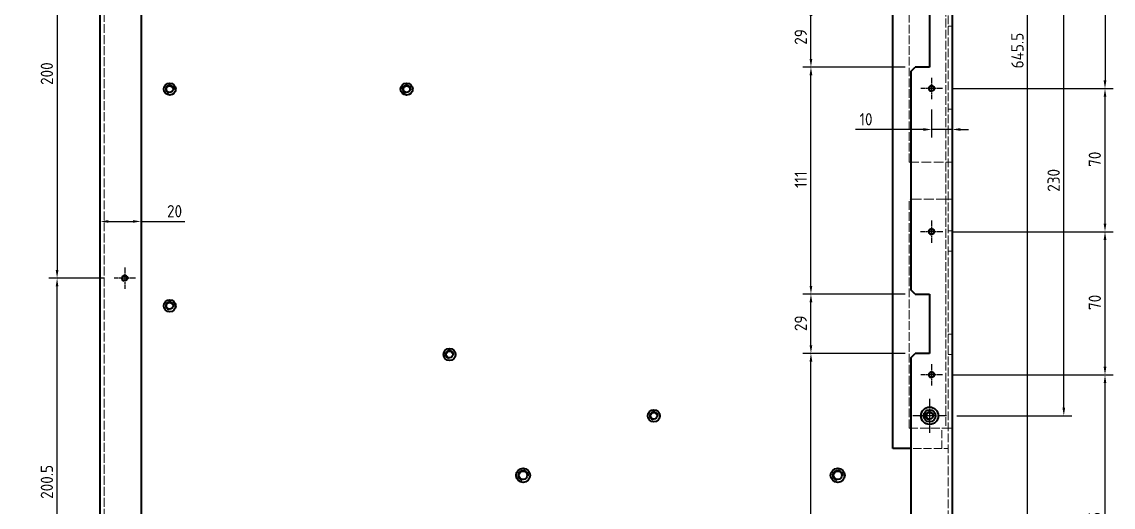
# Model space of a CAD drawing. Header units: millimetres. Extents: x 0 to 2378, y 0 to 1682.
# Drawn here: x 297 to 831, y 592 to 830 of the extents above; entities that cross this region are included whole.
import ezdxf

# ---------------------------------------------------------------- set-up
doc = ezdxf.new("R2010")
doc.units = ezdxf.units.MM
doc.header["$LTSCALE"] = 2
doc.linetypes.add('CHAIN', pattern=[0.3543, 0.2362, -0.0295, 0.0591, -0.0295])
doc.linetypes.add('DASHED', pattern=[0.2067, 0.1654, -0.0413])
for name, color, linetype, lineweight in [('가려진 것(ISO)', 2, 'DASHED', 18), ('가시적인 것(ISO)', 3, 'Continuous', 40), ('가시적인 좁은 것(ISO)', 3, 'Continuous', 35), ('중심 표식(ISO)', 1, 'Continuous', 25), ('치수(ISO)', 2, 'Continuous', 25)]:
    doc.layers.add(name, color=color, linetype=linetype, lineweight=lineweight)
doc.styles.add('치수 텍스트_PSTEK_POSCO', font='isocp.shx')
doc.dimstyles.new('치수_PSTEK_POSCO', dxfattribs={"dimscale": 2, "dimtxt": 3, "dimasz": 2, "dimexe": 2, "dimexo": 2.5, "dimgap": 1, "dimtad": 1, "dimrnd": 1e-08, "dimdsep": 46, "dimtxsty": '치수 텍스트_PSTEK_POSCO', "dimcen": 0.09, "dimdle": 10, "dimclrd": 7, "dimclre": 7, "dimclrt": 2, "dimadec": 1, "dimazin": 2, "dimtfac": 1, "dimtmove": 0, "dimatfit": 3, "dimfxl": 0, "dimtolj": 1, "dimlwd": -1, "dimlwe": -1, "dimarcsym": 0})

# ---------------------------------------------------------------- blocks, each defined once
blk = doc.blocks.new('*D27')
at = {"layer": 'Defpoints', "color": 0}
for p in [(314.43, 704.19), (342.33, 704.19), (347.56, 503.69)]:
    blk.add_point(p, dxfattribs=at)
at = {"layer": '치수(ISO)', "color": 7}
for p, q in [((337.33, 704.19), (310.43, 704.19)), ((314.43, 507.69), (314.43, 700.19)), ((342.56, 503.69), (310.43, 503.69))]:
    blk.add_line(p, q, dxfattribs=at)
for points in [[(313.76, 700.19), (315.09, 700.19), (314.43, 704.19)], [(313.76, 507.69), (315.09, 507.69), (314.43, 503.69)]]:
    blk.add_solid(points, dxfattribs=at)
at = {"layer": '치수(ISO)', "color": 2, "insert": (309.42, 596.34), "char_height": 6, "attachment_point": 4, "rotation": 90, "style": '치수 텍스트_PSTEK_POSCO'}
blk.add_mtext('\\A1;200.5', dxfattribs=at)
blk = doc.blocks.new('*D37')
at = {"layer": 'Defpoints', "color": 0}
for p in [(748.06, 726.94), (827.42, 726.94), (747.79, 656.94)]:
    blk.add_point(p, dxfattribs=at)
at = {"layer": '치수(ISO)', "color": 7}
for p, q in [((753.06, 726.94), (831.42, 726.94)), ((827.42, 660.94), (827.42, 722.94)), ((752.79, 656.94), (831.42, 656.94))]:
    blk.add_line(p, q, dxfattribs=at)
for points in [[(826.75, 722.94), (828.08, 722.94), (827.42, 726.94)], [(826.75, 660.94), (828.08, 660.94), (827.42, 656.94)]]:
    blk.add_solid(points, dxfattribs=at)
at = {"layer": '치수(ISO)', "color": 2, "insert": (822.42, 688.66), "char_height": 6, "attachment_point": 4, "rotation": 90, "style": '치수 텍스트_PSTEK_POSCO'}
blk.add_mtext('\\A1;70', dxfattribs=at)
blk = doc.blocks.new('*D38')
at = {"layer": 'Defpoints', "color": 0}
for p in [(747.79, 656.94), (827.42, 656.94), (745.79, 503.69)]:
    blk.add_point(p, dxfattribs=at)
at = {"layer": '치수(ISO)', "color": 7}
for p, q in [((752.79, 656.94), (831.42, 656.94)), ((827.42, 507.69), (827.42, 652.94)), ((750.79, 503.69), (831.42, 503.69))]:
    blk.add_line(p, q, dxfattribs=at)
for points in [[(826.75, 652.94), (828.08, 652.94), (827.42, 656.94)], [(826.75, 507.69), (828.08, 507.69), (827.42, 503.69)]]:
    blk.add_solid(points, dxfattribs=at)
at = {"layer": '치수(ISO)', "color": 2, "insert": (822.42, 570.29), "char_height": 6, "attachment_point": 4, "rotation": 90, "style": '치수 텍스트_PSTEK_POSCO'}
blk.add_mtext('\\A1;153.25', dxfattribs=at)
blk = doc.blocks.new('*D40')
at = {"layer": 'Defpoints', "color": 0}
for p in [(355.56, 731.97), (335.56, 701.78), (355.56, 703.2)]:
    blk.add_point(p, dxfattribs=at)
at = {"layer": '치수(ISO)', "color": 7}
for p, q in [((339.56, 731.97), (351.56, 731.97)), ((355.56, 731.97), (377.02, 731.97))]:
    blk.add_line(p, q, dxfattribs=at)
for points in [[(339.56, 732.64), (339.56, 731.31), (335.56, 731.97)], [(351.56, 732.64), (351.56, 731.31), (355.56, 731.97)]]:
    blk.add_solid(points, dxfattribs=at)
at = {"layer": '치수(ISO)', "color": 2, "insert": (368.26, 736.98), "char_height": 6, "attachment_point": 4, "style": '치수 텍스트_PSTEK_POSCO'}
blk.add_mtext('\\A1;20', dxfattribs=at)
blk = doc.blocks.new('*D41')
at = {"layer": 'Defpoints', "color": 0}
for p in [(752.56, 930.42), (742.56, 791.71), (752.56, 776.94)]:
    blk.add_point(p, dxfattribs=at)
at = {"layer": '치수(ISO)', "color": 7}
for p, q in [((742.56, 786.71), (742.56, 772.94)), ((738.56, 776.94), (705.23, 776.94)), ((752.56, 776.94), (742.56, 776.94)), ((756.56, 776.94), (760.56, 776.94))]:
    blk.add_line(p, q, dxfattribs=at)
for points in [[(738.56, 777.6), (738.56, 776.27), (742.56, 776.94)], [(756.56, 777.6), (756.56, 776.27), (752.56, 776.94)]]:
    blk.add_solid(points, dxfattribs=at)
at = {"layer": '치수(ISO)', "color": 2, "insert": (707.23, 781.94), "char_height": 6, "attachment_point": 4, "style": '치수 텍스트_PSTEK_POSCO'}
blk.add_mtext('\\A1;10', dxfattribs=at)
blk = doc.blocks.new('*D59')
at = {"layer": 'Defpoints', "color": 0}
for p in [(338.98, 1138.94), (257.9, 469.44), (338.98, 469.44)]:
    blk.add_point(p, dxfattribs=at)
at = {"layer": '치수(ISO)', "color": 7}
for p, q in [((333.98, 1138.94), (253.9, 1138.94)), ((257.9, 1134.94), (257.9, 473.44)), ((333.98, 469.44), (253.9, 469.44))]:
    blk.add_line(p, q, dxfattribs=at)
for points in [[(257.24, 1134.94), (258.57, 1134.94), (257.9, 1138.94)], [(257.24, 473.44), (258.57, 473.44), (257.9, 469.44)]]:
    blk.add_solid(points, dxfattribs=at)
at = {"layer": '치수(ISO)', "color": 2, "insert": (252.9, 795.47), "char_height": 6, "attachment_point": 4, "rotation": 90, "style": '치수 텍스트_PSTEK_POSCO'}
blk.add_mtext('\\A1;669.5', dxfattribs=at)
blk = doc.blocks.new('*D102')
at = {"layer": 'Defpoints', "color": 0}
for p in [(747.79, 796.94), (827.42, 796.94), (748.06, 726.94)]:
    blk.add_point(p, dxfattribs=at)
at = {"layer": '치수(ISO)', "color": 7}
for p, q in [((752.79, 796.94), (831.42, 796.94)), ((827.42, 730.94), (827.42, 792.94)), ((753.06, 726.94), (831.42, 726.94))]:
    blk.add_line(p, q, dxfattribs=at)
for points in [[(826.75, 792.94), (828.08, 792.94), (827.42, 796.94)], [(826.75, 730.94), (828.08, 730.94), (827.42, 726.94)]]:
    blk.add_solid(points, dxfattribs=at)
at = {"layer": '치수(ISO)', "color": 2, "insert": (822.42, 758.64), "char_height": 6, "attachment_point": 4, "rotation": 90, "style": '치수 텍스트_PSTEK_POSCO'}
blk.add_mtext('\\A1;70', dxfattribs=at)
blk = doc.blocks.new('*D106')
at = {"layer": 'Defpoints', "color": 0}
for p in [(749.81, 866.94), (807.26, 866.94), (749.81, 636.94)]:
    blk.add_point(p, dxfattribs=at)
at = {"layer": '치수(ISO)', "color": 7}
for p, q in [((754.81, 866.94), (811.26, 866.94)), ((807.26, 640.94), (807.26, 862.94)), ((754.81, 636.94), (811.26, 636.94))]:
    blk.add_line(p, q, dxfattribs=at)
for points in [[(806.59, 862.94), (807.93, 862.94), (807.26, 866.94)], [(806.59, 640.94), (807.93, 640.94), (807.26, 636.94)]]:
    blk.add_solid(points, dxfattribs=at)
at = {"layer": '치수(ISO)', "color": 2, "insert": (802.26, 746.48), "char_height": 6, "attachment_point": 4, "rotation": 90, "style": '치수 텍스트_PSTEK_POSCO'}
blk.add_mtext('\\A1;230', dxfattribs=at)
blk = doc.blocks.new('*D107')
at = {"layer": 'Defpoints', "color": 0}
for p in [(683.47, 667.44), (734.56, 667.44), (749.15, 469.44)]:
    blk.add_point(p, dxfattribs=at)
at = {"layer": '치수(ISO)', "color": 7}
for p, q in [((729.56, 667.44), (679.47, 667.44)), ((683.47, 473.44), (683.47, 663.44))]:
    blk.add_line(p, q, dxfattribs=at)
for points in [[(682.8, 663.44), (684.14, 663.44), (683.47, 667.44)], [(682.8, 473.44), (684.14, 473.44), (683.47, 469.44)]]:
    blk.add_solid(points, dxfattribs=at)
at = {"layer": '치수(ISO)', "color": 2, "insert": (678.47, 563.63), "char_height": 6, "attachment_point": 4, "rotation": 90, "style": '치수 텍스트_PSTEK_POSCO'}
blk.add_mtext('\\A1;198', dxfattribs=at)
blk = doc.blocks.new('*D112')
at = {"layer": 'Defpoints', "color": 0}
for p in [(683.47, 696.44), (734.56, 696.44), (734.56, 667.44)]:
    blk.add_point(p, dxfattribs=at)
at = {"layer": '치수(ISO)', "color": 7}
for p, q in [((729.56, 696.44), (679.47, 696.44)), ((683.47, 671.44), (683.47, 692.44)), ((729.56, 667.44), (679.47, 667.44))]:
    blk.add_line(p, q, dxfattribs=at)
for points in [[(682.8, 692.44), (684.14, 692.44), (683.47, 696.44)], [(682.8, 671.44), (684.14, 671.44), (683.47, 667.44)]]:
    blk.add_solid(points, dxfattribs=at)
at = {"layer": '치수(ISO)', "color": 2, "insert": (678.47, 678.35), "char_height": 6, "attachment_point": 4, "rotation": 90, "style": '치수 텍스트_PSTEK_POSCO'}
blk.add_mtext('\\A1;29', dxfattribs=at)
blk = doc.blocks.new('*D113')
at = {"layer": 'Defpoints', "color": 0}
for p in [(683.47, 836.44), (734.56, 836.44), (734.56, 807.44)]:
    blk.add_point(p, dxfattribs=at)
at = {"layer": '치수(ISO)', "color": 7}
for p, q in [((729.56, 836.44), (679.47, 836.44)), ((683.47, 811.44), (683.47, 832.44)), ((729.56, 807.44), (679.47, 807.44))]:
    blk.add_line(p, q, dxfattribs=at)
for points in [[(682.8, 832.44), (684.14, 832.44), (683.47, 836.44)], [(682.8, 811.44), (684.14, 811.44), (683.47, 807.44)]]:
    blk.add_solid(points, dxfattribs=at)
at = {"layer": '치수(ISO)', "color": 2, "insert": (678.47, 818.35), "char_height": 6, "attachment_point": 4, "rotation": 90, "style": '치수 텍스트_PSTEK_POSCO'}
blk.add_mtext('\\A1;29', dxfattribs=at)
blk = doc.blocks.new('*D127')
at = {"layer": 'Defpoints', "color": 0}
for p in [(683.47, 807.44), (734.56, 807.44), (734.56, 696.44)]:
    blk.add_point(p, dxfattribs=at)
at = {"layer": '치수(ISO)', "color": 7}
for p, q in [((729.56, 807.44), (679.47, 807.44)), ((683.47, 700.44), (683.47, 803.44)), ((729.56, 696.44), (679.47, 696.44))]:
    blk.add_line(p, q, dxfattribs=at)
for points in [[(682.8, 803.44), (684.14, 803.44), (683.47, 807.44)], [(682.8, 700.44), (684.14, 700.44), (683.47, 696.44)]]:
    blk.add_solid(points, dxfattribs=at)
at = {"layer": '치수(ISO)', "color": 2, "insert": (678.47, 748.34), "char_height": 6, "attachment_point": 4, "rotation": 90, "style": '치수 텍스트_PSTEK_POSCO'}
blk.add_mtext('\\A1;111', dxfattribs=at)
blk = doc.blocks.new('*D128')
at = {"layer": 'Defpoints', "color": 0}
for p in [(748.06, 951.94), (747.79, 796.94), (827.42, 796.94)]:
    blk.add_point(p, dxfattribs=at)
at = {"layer": '치수(ISO)', "color": 7}
for p, q in [((753.06, 951.94), (831.42, 951.94)), ((827.42, 947.94), (827.42, 800.94)), ((752.79, 796.94), (831.42, 796.94))]:
    blk.add_line(p, q, dxfattribs=at)
for points in [[(826.75, 947.94), (828.08, 947.94), (827.42, 951.94)], [(826.75, 800.94), (828.08, 800.94), (827.42, 796.94)]]:
    blk.add_solid(points, dxfattribs=at)
at = {"layer": '치수(ISO)', "color": 2, "insert": (822.42, 869.51), "char_height": 6, "attachment_point": 4, "rotation": 90, "style": '치수 텍스트_PSTEK_POSCO'}
blk.add_mtext('\\A1;155', dxfattribs=at)
blk = doc.blocks.new('*D130')
at = {"layer": 'Defpoints', "color": 0}
for p in [(709.56, 1126.94), (789.56, 1126.94), (709.56, 481.44)]:
    blk.add_point(p, dxfattribs=at)
at = {"layer": '치수(ISO)', "color": 7}
for p, q in [((714.56, 1126.94), (793.56, 1126.94)), ((789.56, 485.44), (789.56, 1122.94)), ((714.56, 481.44), (793.56, 481.44))]:
    blk.add_line(p, q, dxfattribs=at)
for points in [[(788.9, 1122.94), (790.23, 1122.94), (789.56, 1126.94)], [(788.9, 485.44), (790.23, 485.44), (789.56, 481.44)]]:
    blk.add_solid(points, dxfattribs=at)
at = {"layer": '치수(ISO)', "color": 2, "insert": (784.56, 806.83), "char_height": 6, "attachment_point": 4, "rotation": 90, "style": '치수 텍스트_PSTEK_POSCO'}
blk.add_mtext('\\A1;645.5', dxfattribs=at)
blk = doc.blocks.new('*D131')
at = {"layer": 'Defpoints', "color": 0}
for p in [(342.06, 904.19), (314.43, 704.19), (342.33, 704.19)]:
    blk.add_point(p, dxfattribs=at)
at = {"layer": '치수(ISO)', "color": 7}
for p, q in [((337.06, 904.19), (310.43, 904.19)), ((314.43, 900.19), (314.43, 708.19)), ((337.33, 704.19), (310.43, 704.19))]:
    blk.add_line(p, q, dxfattribs=at)
for points in [[(313.76, 900.19), (315.09, 900.19), (314.43, 904.19)], [(313.76, 708.19), (315.09, 708.19), (314.43, 704.19)]]:
    blk.add_solid(points, dxfattribs=at)
at = {"layer": '치수(ISO)', "color": 2, "insert": (309.42, 798.71), "char_height": 6, "attachment_point": 4, "rotation": 90, "style": '치수 텍스트_PSTEK_POSCO'}
blk.add_mtext('\\A1;200', dxfattribs=at)

msp = doc.modelspace()

# ---------------------------------------------------------------- linework, layer by layer
at = {"layer": '가려진 것(ISO)', "ltscale": 13.032351}
msp.add_line((337.562, 1135.524), (337.562, 472.852), dxfattribs=at)
at = {"layer": '가려진 것(ISO)', "ltscale": 13.00931}
msp.add_line((750.562, 473.438), (750.562, 1134.938), dxfattribs=at)
at = {"layer": '가려진 것(ISO)', "ltscale": 13.089287}
msp.add_line((749.562, 1117.938), (749.562, 630.938), dxfattribs=at)
at = {"layer": '가려진 것(ISO)', "ltscale": 12.699565}
msp.add_line((731.562, 760.938), (731.562, 844.938), dxfattribs=at)
at = {"layer": '가려진 것(ISO)', "ltscale": 1.904597}
for p, q in [((750.562, 827.438), (752.562, 827.438)), ((750.562, 786.938), (752.562, 786.938)), ((750.562, 776.938), (752.562, 776.938)), ((750.562, 760.938), (752.562, 760.938)), ((752.562, 742.938), (750.562, 742.938)), ((750.562, 727.438), (752.562, 727.438)), ((750.562, 717.438), (752.562, 717.438)), ((750.562, 676.938), (752.562, 676.938)), ((750.562, 666.938), (752.562, 666.938)), ((747.562, 630.938), (749.562, 630.938)), ((750.562, 630.938), (752.562, 630.938))]:
    msp.add_line(p, q, dxfattribs=at)
at = {"layer": '가려진 것(ISO)', "ltscale": 14.513788}
for p, q in [((731.562, 760.938), (749.562, 760.938)), ((749.562, 742.938), (731.562, 742.938))]:
    msp.add_line(p, q, dxfattribs=at)
at = {"layer": '가려진 것(ISO)', "ltscale": 1.994494}
for p, q in [((750.562, 760.938), (749.562, 760.938)), ((749.562, 742.938), (750.562, 742.938))]:
    msp.add_line(p, q, dxfattribs=at)
at = {"layer": '가려진 것(ISO)', "ltscale": 12.901145}
for q in [(731.562, 742.938), (747.562, 630.938)]:
    msp.add_line((731.562, 630.938), q, dxfattribs=at)
at = {"layer": '가려진 것(ISO)', "ltscale": 12.094824}
for q in [(747.562, 630.938), (732.562, 620.938)]:
    msp.add_line((747.562, 620.938), q, dxfattribs=at)
at = {"layer": '가려진 것(ISO)', "ltscale": 0.952248}
msp.add_line((749.562, 630.938), (750.562, 630.938), dxfattribs=at)
at = {"layer": '가려진 것(ISO)', "ltscale": 2.991791}
msp.add_line((750.562, 620.938), (748.562, 620.938), dxfattribs=at)
at = {"layer": '가시적인 것(ISO)'}
for p, q in [((335.562, 472.852), (335.562, 1135.524)), ((752.562, 1134.938), (752.562, 473.438)), ((355.562, 1117.524), (355.562, 490.852)), ((723.562, 620.938), (723.562, 1118.938)), ((741.562, 836.438), (741.562, 807.438)), ((732.562, 805.438), (734.562, 807.438)), ((741.562, 807.438), (734.562, 807.438)), ((732.562, 698.438), (732.562, 805.438)), ((734.562, 696.438), (732.562, 698.438)), ((734.562, 696.438), (741.562, 696.438)), ((741.562, 696.438), (741.562, 667.438)), ((732.562, 665.438), (734.562, 667.438)), ((732.562, 490.852), (732.562, 665.438)), ((741.562, 667.438), (734.562, 667.438)), ((732.562, 620.938), (723.562, 620.938))]:
    msp.add_line(p, q, dxfattribs=at)
for centre, radius in [((369.562, 796.688), 2.95), ((369.562, 796.688), 1.621), ((485.562, 796.688), 2.95), ((485.562, 796.688), 1.621), ((742.562, 796.938), 1.23), ((742.562, 726.938), 1.23), ((347.562, 704.188), 1.23), ((369.562, 690.688), 2.95), ((369.562, 690.688), 1.621), ((506.562, 666.938), 2.95), ((506.562, 666.938), 1.621), ((742.562, 656.938), 1.23), ((741.562, 636.938), 4.25), ((606.562, 636.938), 2.95), ((606.562, 636.938), 1.621), ((741.562, 636.938), 2.95), ((741.562, 636.938), 1.621), ((542.562, 607.838), 3.45), ((542.562, 607.838), 2.067), ((696.562, 607.838), 3.45), ((696.562, 607.838), 2.067)]:
    msp.add_circle(centre, radius, dxfattribs=at)
at = {"layer": '가시적인 좁은 것(ISO)'}
for centre, radius in [((369.562, 796.688), 2), ((485.562, 796.688), 2), ((742.562, 796.938), 1.5), ((742.562, 726.938), 1.5), ((347.562, 704.188), 1.5), ((369.562, 690.688), 2), ((506.562, 666.938), 2), ((742.562, 656.938), 1.5), ((606.562, 636.938), 2), ((741.562, 636.938), 2), ((542.562, 607.838), 2.5), ((696.562, 607.838), 2.5)]:
    msp.add_arc(centre, radius, 350, 260, dxfattribs=at)
at = {"layer": '중심 표식(ISO)', "linetype": 'CHAIN', "ltscale": 5.810959}
for p, q in [((742.562, 802.167), (742.562, 791.708)), ((747.792, 796.938), (737.333, 796.938)), ((347.562, 709.417), (347.562, 698.958)), ((352.792, 704.188), (342.333, 704.188)), ((742.562, 662.167), (742.562, 651.708)), ((747.792, 656.938), (737.333, 656.938))]:
    msp.add_line(p, q, dxfattribs=at)
at = {"layer": '중심 표식(ISO)', "linetype": 'CHAIN', "ltscale": 6.111541}
for p, q in [((742.562, 732.438), (742.562, 721.438)), ((748.062, 726.938), (737.062, 726.938))]:
    msp.add_line(p, q, dxfattribs=at)
at = {"layer": '중심 표식(ISO)', "linetype": 'CHAIN', "ltscale": 9.167361}
for p, q in [((741.562, 645.188), (741.562, 628.688)), ((749.812, 636.938), (733.312, 636.938))]:
    msp.add_line(p, q, dxfattribs=at)

# ---------------------------------------------------------------- dimensions: what is measured, and where the dimension line sits
at = {"layer": '치수(ISO)', "color": 7}
for base, p1, p2, angle, override, picture, middle in [((257.904, 469.438), (338.977, 1138.938), (338.977, 469.438), 270, {"dimdec": 2, "dimtp": 0, "dimtm": 0, "dimtdec": 2, "dimtofl": 0, "dimatfit": 1}, '*D59', (257.904, 804.188)), ((789.562, 1126.938), (709.562, 481.438), (709.562, 1126.938), 90, {"dimdec": 2, "dimtp": 0, "dimtm": 0, "dimtdec": 2, "dimtofl": 0, "dimatfit": 1}, '*D130', (789.562, 815.831)), ((827.418, 796.938), (748.062, 951.938), (747.792, 796.938), 90, {"dimdec": 2, "dimtp": 0, "dimtm": 0, "dimtdec": 2, "dimtofl": 0, "dimatfit": 1}, '*D128', (827.418, 874.438)), ((752.562, 776.938), (742.562, 791.708), (752.562, 930.424), 180, {"dimdec": 2, "dimse2": 1, "dimtp": 0, "dimtm": 0, "dimtdec": 2, "dimtofl": 1, "dimatfit": 1}, '*D41', (709.93, 776.938)), ((314.425, 704.188), (342.062, 904.188), (342.333, 704.188), 90, {"dimdec": 2, "dimtp": 0, "dimtm": 0, "dimtdec": 2, "dimtofl": 0, "dimatfit": 1}, '*D131', (314.425, 804.188)), ((807.26, 866.938), (749.812, 636.938), (749.812, 866.938), 90, {"dimdec": 2, "dimtp": 0, "dimtm": 0, "dimtdec": 2, "dimtofl": 0, "dimatfit": 1}, '*D106', (807.26, 751.958)), ((683.471, 836.438), (734.562, 807.438), (734.562, 836.438), 90, {"dimdec": 2, "dimtp": 0, "dimtm": 0, "dimtdec": 2, "dimtofl": 0, "dimatfit": 1}, '*D113', (683.471, 821.938)), ((683.471, 807.438), (734.562, 696.438), (734.562, 807.438), 270, {"dimdec": 2, "dimtp": 0, "dimtm": 0, "dimtdec": 2, "dimtofl": 0, "dimatfit": 1}, '*D127', (683.471, 751.938)), ((827.418, 796.938), (748.062, 726.938), (747.792, 796.938), 90, {"dimdec": 2, "dimtp": 0, "dimtm": 0, "dimtdec": 2, "dimtofl": 0, "dimatfit": 1}, '*D102', (827.418, 761.938)), ((827.418, 726.938), (747.792, 656.938), (748.062, 726.938), 90, {"dimdec": 2, "dimtp": 0, "dimtm": 0, "dimtdec": 2, "dimtofl": 0, "dimatfit": 1}, '*D37', (827.418, 691.958)), ((314.425, 704.188), (347.562, 503.688), (342.333, 704.188), 90, {"dimdec": 2, "dimtp": 0, "dimtm": 0, "dimtdec": 2, "dimtofl": 0, "dimatfit": 1}, '*D27', (314.425, 604.938)), ((683.471, 696.438), (734.562, 667.438), (734.562, 696.438), 90, {"dimdec": 2, "dimtp": 0, "dimtm": 0, "dimtdec": 2, "dimtofl": 0, "dimatfit": 1}, '*D112', (683.471, 681.938)), ((683.471, 667.438), (749.148, 469.438), (734.562, 667.438), 90, {"dimdec": 2, "dimse1": 1, "dimtp": 0, "dimtm": 0, "dimtdec": 2, "dimtofl": 0, "dimatfit": 1}, '*D107', (683.471, 568.438)), ((827.418, 656.938), (745.792, 503.688), (747.792, 656.938), 90, {"dimdec": 2, "dimtp": 0, "dimtm": 0, "dimtdec": 2, "dimtofl": 0, "dimatfit": 1}, '*D38', (827.418, 580.313))]:
    dim = msp.add_linear_dim(base=base, p1=p1, p2=p2, angle=angle, dimstyle='치수_PSTEK_POSCO', override=override, dxfattribs=at)
    dim.commit()
    dim.dimension.update_dxf_attribs({"geometry": picture, "text_midpoint": middle, "dimtype": 160})
dim = msp.add_linear_dim(base=(355.562, 731.975), p1=(335.562, 701.78), p2=(355.562, 703.196), dimstyle='치수_PSTEK_POSCO', override={"dimdec": 2, "dimse1": 1, "dimse2": 1, "dimtp": 0, "dimtm": 0, "dimtdec": 2, "dimtofl": 0, "dimatfit": 2}, dxfattribs=at)
dim.commit()
dim.dimension.update_dxf_attribs({"geometry": '*D40', "text_midpoint": (371.639, 731.975), "dimtype": 160})

doc.saveas('drawing.dxf')
